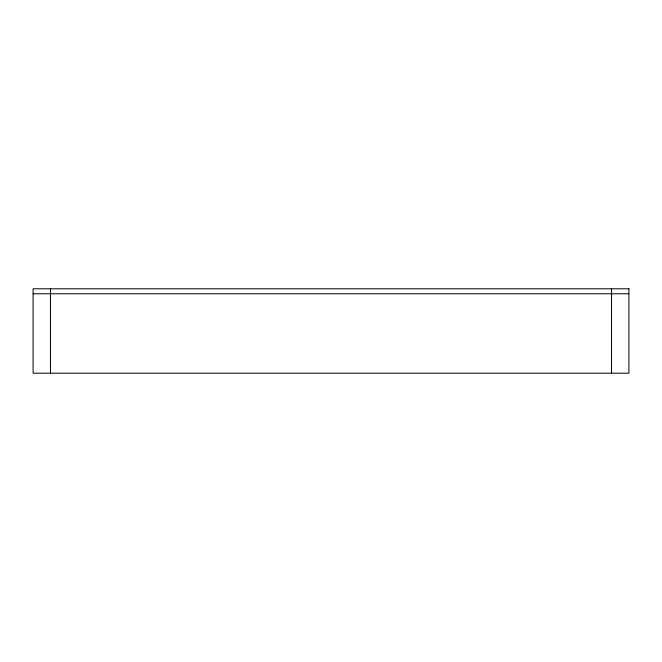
<?xml version="1.0" encoding="UTF-8"?>
<svg xmlns="http://www.w3.org/2000/svg" width="662" height="662" viewBox="0 0 662 662"><rect width="100%" height="100%" fill="white"/><g stroke="black" fill="none" stroke-linecap="round" stroke-linejoin="round"><path stroke-width="0.99" d="M33.1 293.762L628.9 293.762M611.523 288.798L611.523 373.202M50.477 288.798L50.477 373.202M628.9 288.798L33.1 288.798L33.1 373.202L628.9 373.202L628.9 288.798"/></g></svg>
